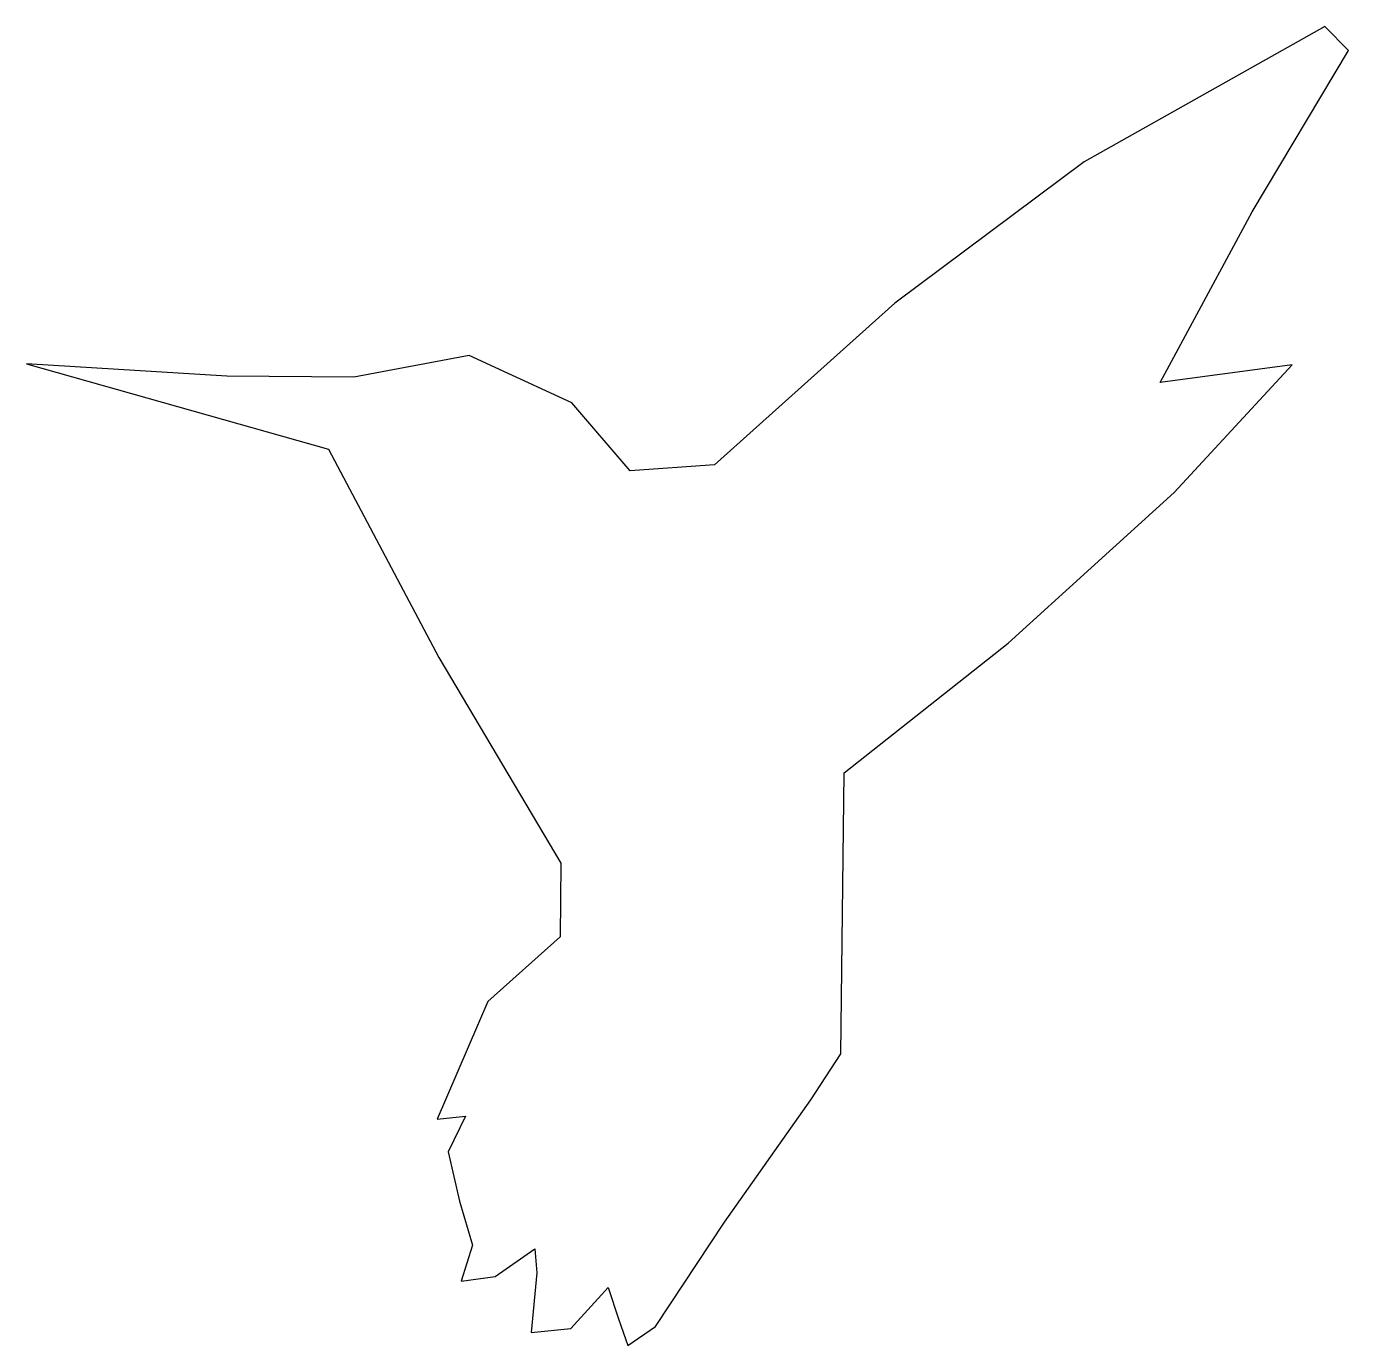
# Model space of a CAD drawing. Extents: x 77.4 to 105.5, y 100.5 to 128.4.
import ezdxf

# ---------------------------------------------------------------- set-up
doc = ezdxf.new("R2010")
doc.units = 0
doc.layers.get('0').update_dxf_attribs({"linetype": 'CONTINUOUS'})

msp = doc.modelspace()

# ---------------------------------------------------------------- linework, layer by layer
at = {"color": 7}
msp.add_lwpolyline([(104.95074, 128.4389), (99.84914, 125.5628), (95.831708, 122.5669), (92.003065, 119.136), (90.213731, 119.013425), (88.975982, 120.4552), (86.797827, 121.456237), (84.351293, 120.9959), (81.658015, 121.0159), (77.409803, 121.2767), (83.818352, 119.4705), (86.158641, 115.047), (88.742975, 110.6828), (88.733518, 109.12195), (87.194305, 107.7513), (86.125325, 105.2575), (86.721059, 105.320362), (86.352034, 104.560475), (86.598674, 103.5108), (86.870974, 102.580475), (86.631686, 101.8188), (87.354198, 101.9137), (88.193358, 102.5034), (88.237887, 101.9927), (88.114285, 100.728512), (88.958204, 100.8147), (89.752461, 101.682075), (89.971188, 101.0187), (90.169564, 100.450537), (90.751426, 100.8585), (92.217963, 103.0652), (94.049662, 105.6621), (94.684729, 106.6416), (94.757299, 112.6055), (98.235937, 115.3539), (101.753051, 118.5509), (104.260171, 121.2611), (101.456171, 120.8831), (103.411281, 124.5067), (105.454661, 127.928), (104.950741, 128.4384)], close=True, dxfattribs=at)

doc.saveas('drawing.dxf')
